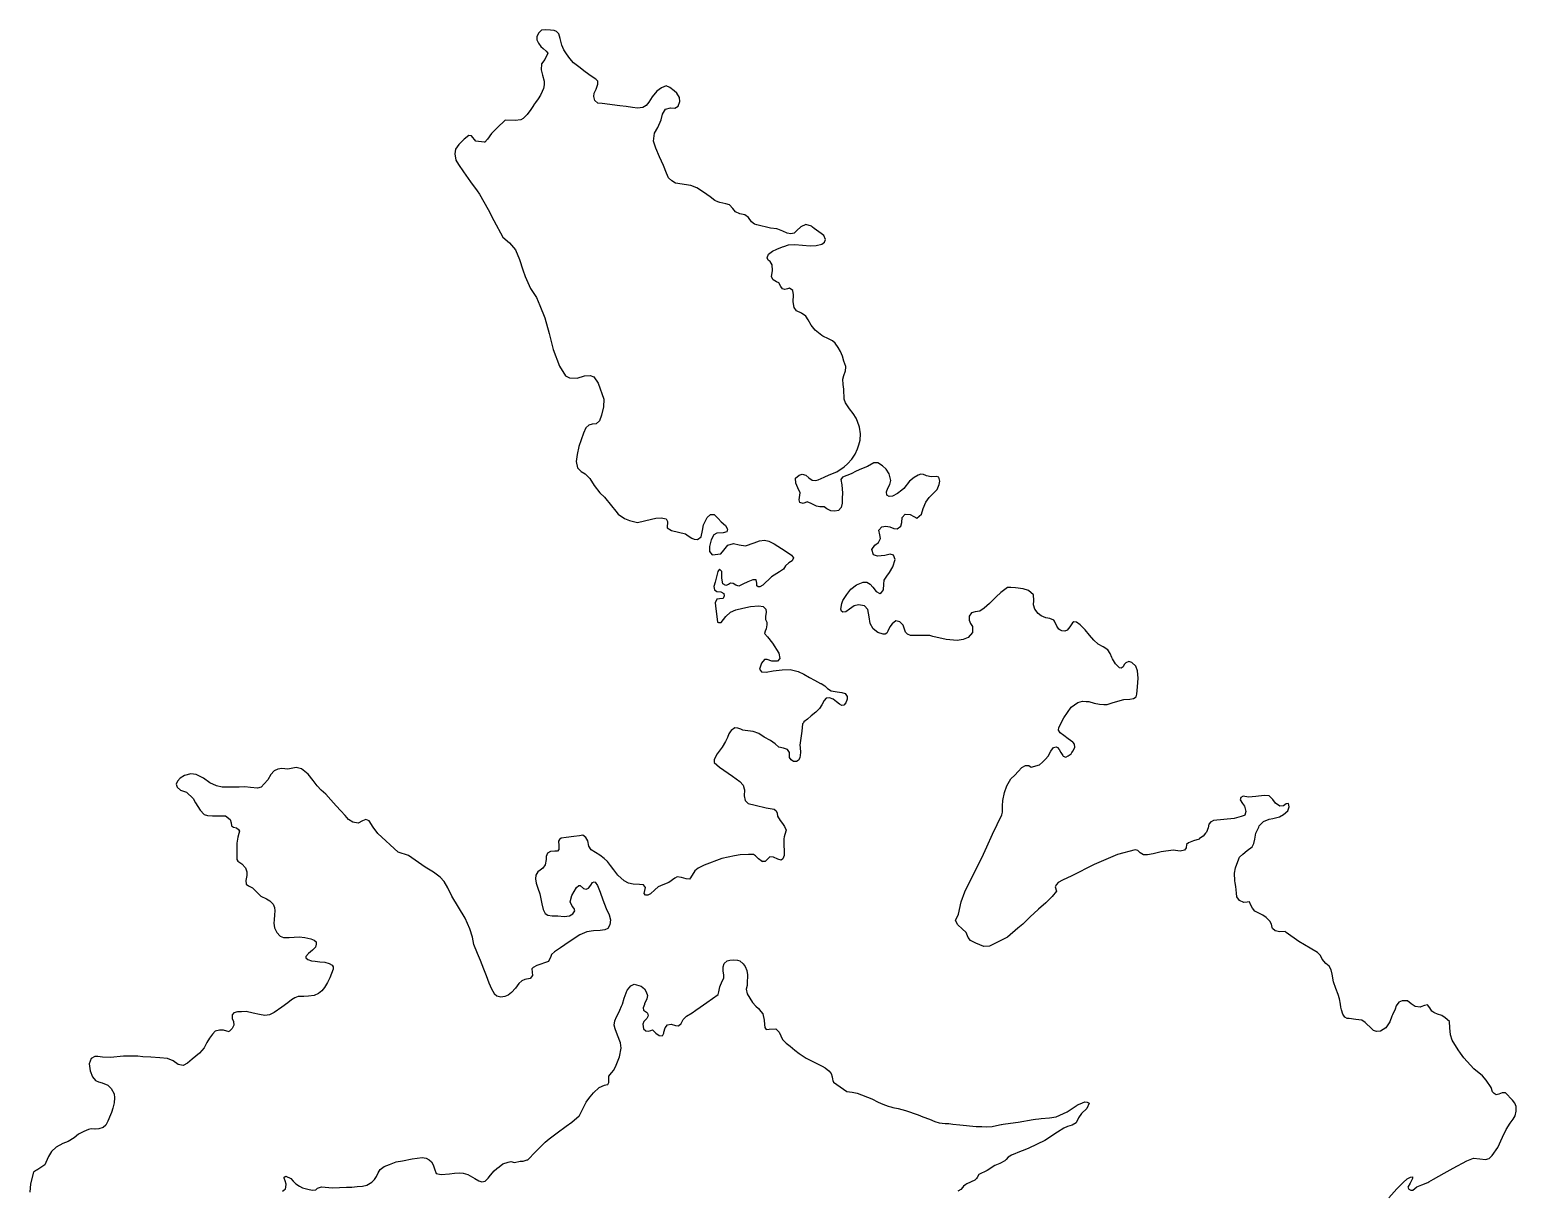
# Model space of a CAD drawing. Header units: inches. Extents: x 1341578 to 1502124, y 557203 to 748561.
# Drawn here: x 1488073 to 1489106, y 607061 to 607869 of the extents above; entities that cross this region are included whole.
import ezdxf

# ---------------------------------------------------------------- set-up
doc = ezdxf.new("R2010")
doc.units = ezdxf.units.IN
doc.header["$MEASUREMENT"] = 0
doc.layers.add('Zipcode', color=7, linetype='Continuous')

msp = doc.modelspace()

# ---------------------------------------------------------------- linework, layer by layer
at = {"layer": 'Zipcode'}
for points in [[(1489017.8, 607056.1), (1489023.3, 607062.5), (1489027.6, 607066.9), (1489030.4, 607069.3), (1489032.8, 607070.5), (1489034.1, 607070.7), (1489034.2, 607069.7), (1489032.5, 607066.4), (1489031, 607063.7), (1489031.7, 607062.2), (1489033, 607061.4), (1489034.5, 607061.5), (1489037.2, 607063.8), (1489040.6, 607065.2), (1489044.9, 607066.9), (1489045.6, 607067.2), (1489048.7, 607069.2), (1489056.1, 607073.4), (1489062.5, 607076.8), (1489072, 607081.8), (1489076.5, 607083.8), (1489080.9, 607083.3), (1489085, 607082.9), (1489087.4, 607083.6), (1489087.9, 607084.1), (1489089.6, 607085.7), (1489093.4, 607091.2), (1489096.8, 607098.3), (1489099.4, 607103.6), (1489102, 607108.2), (1489104.2, 607110.9), (1489105.5, 607113.3), (1489106.3, 607116.4), (1489106.3, 607119.7), (1489105.3, 607122.1), (1489103.7, 607124.1), (1489098.8, 607129.3), (1489096.6, 607129.3), (1489094.3, 607128.2), (1489092.4, 607127.8), (1489090.9, 607128.7), (1489089.9, 607130), (1489088.8, 607132.9), (1489085.3, 607138), (1489082.9, 607141), (1489076.9, 607145.8), (1489069.8, 607153.6), (1489067.5, 607156.9), (1489066, 607159.2), (1489061.8, 607165.8), (1489060.5, 607169.6), (1489060.2, 607174.4), (1489059.8, 607178.7), (1489056.8, 607181.4), (1489054.5, 607182.9), (1489051.6, 607184), (1489049.4, 607184.9), (1489049.1, 607185.1), (1489047.5, 607186.1), (1489046.1, 607188.3), (1489044.5, 607190.3), (1489042.6, 607190), (1489039.9, 607188.9), (1489039.4, 607188.7), (1489036, 607189.3), (1489033.3, 607191.2), (1489030.6, 607193.1), (1489026.9, 607193.2), (1489024.7, 607192.2), (1489022.9, 607189.7), (1489022.2, 607187.4), (1489020.2, 607183.4), (1489019.9, 607182.5), (1489018.4, 607178.6), (1489015.7, 607174.5), (1489011.8, 607172.1), (1489009.1, 607171.8), (1489007, 607172.6), (1489005.9, 607173.6), (1489001.2, 607178.1), (1488999, 607179.8), (1488994.7, 607180.1), (1488990, 607180.8), (1488988.8, 607181), (1488987.1, 607181.9), (1488985.8, 607184), (1488984.7, 607187), (1488984.4, 607188.8), (1488984.1, 607190.9), (1488983.3, 607194.6), (1488982.5, 607197.5), (1488980.8, 607201.8), (1488979.2, 607206.3), (1488978.4, 607211.8), (1488977.7, 607214.8), (1488976.1, 607217.3), (1488973.9, 607219.1), (1488971.3, 607222.2), (1488970.2, 607224.8), (1488968.2, 607226.8), (1488963, 607229.9), (1488955, 607234.5), (1488946.3, 607240.8), (1488945.7, 607241.3), (1488942, 607241.2), (1488938.6, 607241.9), (1488936.9, 607243.6), (1488936.6, 607244.3), (1488936, 607246.4), (1488934.9, 607248.6), (1488932.4, 607251.1), (1488930.1, 607252.8), (1488927.4, 607254.1), (1488924.6, 607255.6), (1488922.8, 607257.6), (1488921.5, 607260.1), (1488920.7, 607262), (1488919.2, 607261.7), (1488916.9, 607261.6), (1488913.9, 607262.9), (1488912, 607265.5), (1488911.7, 607268.1), (1488911.4, 607272.6), (1488910.9, 607275.2), (1488910.7, 607276.6), (1488910.7, 607276.7), (1488910.4, 607282), (1488911.1, 607285.8), (1488912.6, 607290.1), (1488913.9, 607293), (1488916.1, 607295.2), (1488919.1, 607297.8), (1488922.6, 607300.4), (1488923.8, 607302.6), (1488924.6, 607305.6), (1488925.2, 607309.8), (1488927.2, 607314), (1488927.6, 607315), (1488930.5, 607318), (1488934.4, 607319.5), (1488937.1, 607320), (1488941.6, 607321.2), (1488944.5, 607322.8), (1488947.4, 607325.4), (1488948.3, 607328.1), (1488947.9, 607330.5), (1488946.4, 607330.3), (1488944.4, 607328.7), (1488941.8, 607328.6), (1488939, 607330.6), (1488937, 607333.2), (1488934.4, 607335.7), (1488931, 607336.1), (1488925.1, 607335.2), (1488920, 607334.9), (1488916.5, 607335.6), (1488914.8, 607334.6), (1488914.3, 607332.9), (1488915.9, 607330.5), (1488917.3, 607328.5), (1488918.2, 607324.9), (1488917.5, 607322.3), (1488917, 607322.1), (1488915, 607321.3), (1488910.1, 607320.1), (1488895.8, 607318.5), (1488894.1, 607317.8), (1488893.9, 607317.7), (1488892.6, 607316), (1488892.1, 607313.6), (1488890.8, 607310.5), (1488890.2, 607309.8), (1488888.5, 607307.7), (1488886.1, 607306), (1488885.8, 607305.7), (1488881.9, 607304.4), (1488878.3, 607303.1), (1488877.1, 607302), (1488876.8, 607299.6), (1488875.6, 607297.9), (1488872.5, 607297.4), (1488867.7, 607298), (1488859.4, 607296.8), (1488857.6, 607296.4), (1488853.8, 607295.4), (1488849.8, 607294.8), (1488847.1, 607294.8), (1488844.7, 607296.2), (1488843.2, 607297.7), (1488841.2, 607298.1), (1488829.1, 607294.9), (1488812.7, 607287.9), (1488797.3, 607280.1), (1488790.7, 607277.1), (1488787.8, 607275.4), (1488786.5, 607274.1), (1488785.7, 607272.4), (1488786.7, 607269.4), (1488783.5, 607265.7), (1488779.1, 607261.3), (1488774.1, 607256.9), (1488770.8, 607254), (1488768.5, 607251.9), (1488763.1, 607246.6), (1488759.7, 607243.7), (1488752.5, 607237.4), (1488749.2, 607235.8), (1488748.3, 607235.4), (1488744.1, 607233.3), (1488740, 607231.2), (1488736.1, 607231), (1488730.6, 607233.2), (1488726.8, 607235.1), (1488725.1, 607237.2), (1488723.7, 607240.8), (1488721.1, 607243.2), (1488718.1, 607246), (1488716.4, 607249), (1488718.4, 607253.5), (1488720.3, 607262), (1488722.8, 607269.1), (1488731.8, 607287.3), (1488734.7, 607292.7), (1488738.2, 607300.4), (1488742, 607309.2), (1488748.6, 607322.6), (1488749.1, 607324.5), (1488749.1, 607328.8), (1488749.3, 607332.6), (1488750.5, 607338), (1488752.1, 607342.7), (1488754.8, 607347.5), (1488757.7, 607350.2), (1488759.9, 607352.7), (1488762.4, 607355.4), (1488765.1, 607356.8), (1488767.4, 607356.9), (1488768.9, 607355.8), (1488774.7, 607357.3), (1488776.9, 607359.2), (1488779, 607361.2), (1488780.9, 607363.4), (1488782.6, 607366.8), (1488784.5, 607369.4), (1488786.3, 607369.8), (1488787.2, 607369.3), (1488788.5, 607367.9), (1488789.5, 607365.9), (1488790.9, 607363.8), (1488791.2, 607363.3), (1488793.2, 607362.6), (1488794.8, 607363.5), (1488796.7, 607365), (1488797.3, 607365.8), (1488798.1, 607367.1), (1488798.4, 607367.5), (1488799.3, 607369.7), (1488799.1, 607371.6), (1488798.3, 607372.8), (1488798, 607373), (1488796.4, 607374.2), (1488794.7, 607375.4), (1488791.7, 607377.7), (1488789.2, 607379.7), (1488788.1, 607381.4), (1488788.2, 607383.4), (1488791.7, 607390.1), (1488796.9, 607397.4), (1488801.4, 607400.7), (1488804.6, 607401.6), (1488804.7, 607401.6), (1488807.3, 607401.4), (1488809, 607401.3), (1488812.9, 607400.3), (1488816.4, 607399.6), (1488819.4, 607399.3), (1488821.8, 607399.4), (1488826.1, 607400.6), (1488833.5, 607402.7), (1488837.7, 607402.9), (1488840.2, 607403.4), (1488841.9, 607404.7), (1488842.4, 607406.5), (1488843, 607411.6), (1488843.4, 607417.5), (1488842.9, 607422.6), (1488841.7, 607426), (1488839, 607428.5), (1488836.8, 607429.1), (1488834.9, 607428.2), (1488833.6, 607427.2), (1488832.9, 607425.6), (1488831.6, 607424.5), (1488830.5, 607424.9), (1488827.7, 607427.6), (1488825.5, 607431.1), (1488825, 607432), (1488824, 607434.8), (1488822.3, 607437.4), (1488819.1, 607439.3), (1488815.5, 607441.3), (1488812.5, 607444.1), (1488809.5, 607447.6), (1488806.5, 607451.2), (1488803, 607454.8), (1488800.6, 607456.6), (1488798.6, 607456.9), (1488797.7, 607456), (1488795.9, 607453.2), (1488794.1, 607451), (1488792.3, 607450.2), (1488790.2, 607450.5), (1488789, 607451.2), (1488788.3, 607451.6), (1488786.8, 607453.8), (1488785.4, 607456.9), (1488785.1, 607457.3), (1488784.7, 607458), (1488782, 607459.1), (1488779.2, 607459.5), (1488776, 607461), (1488773.9, 607462.7), (1488771.6, 607465.7), (1488770.7, 607468.6), (1488770.9, 607471.6), (1488770.7, 607475.6), (1488767.2, 607478.5), (1488763.5, 607479.7), (1488758.2, 607480.4), (1488754.9, 607480.7), (1488753.3, 607480.6), (1488752.5, 607480.6), (1488747.8, 607477.1), (1488744.6, 607474.2), (1488740.1, 607469.6), (1488736.2, 607466.2), (1488733.4, 607464.3), (1488730, 607463.7), (1488727.4, 607463.1), (1488725.8, 607460.8), (1488725.9, 607457.9), (1488726.8, 607455.7), (1488728.2, 607453.5), (1488728.3, 607449.3), (1488725.1, 607445.9), (1488721.7, 607444.4), (1488717.5, 607443.9), (1488709.9, 607444.5), (1488700.6, 607446.6), (1488698.4, 607447.2), (1488687.4, 607447.3), (1488685.1, 607447.4), (1488683, 607448.1), (1488681.6, 607449.7), (1488679.9, 607454.5), (1488677.6, 607456.9), (1488674.9, 607457.4), (1488672.4, 607455.5), (1488670.8, 607453.4), (1488669.4, 607450.2), (1488668.6, 607448.9), (1488667.4, 607448.1), (1488666, 607448.1), (1488662.3, 607449.3), (1488659, 607451.9), (1488657.1, 607455.6), (1488656.4, 607460.3), (1488655.5, 607465.3), (1488653.1, 607467.9), (1488648.9, 607468.7), (1488646, 607467.9), (1488642.7, 607465.5), (1488640, 607463.8), (1488638.1, 607463.4), (1488637, 607464.2), (1488636.6, 607465.7), (1488637.3, 607469.5), (1488638.1, 607471.7), (1488640.8, 607475.9), (1488643.6, 607479.5), (1488647.5, 607482.5), (1488652.2, 607484.4), (1488654.8, 607484.3), (1488657.1, 607482.9), (1488658.8, 607480.9), (1488661.3, 607478), (1488663.7, 607476.6), (1488665, 607477.2), (1488666.2, 607479), (1488666.5, 607483), (1488666.7, 607485.8), (1488668.6, 607488.5), (1488670.4, 607491), (1488672.7, 607495), (1488674.4, 607500.2), (1488673.3, 607503.2), (1488671, 607503.9), (1488667.3, 607502.9), (1488662.1, 607502.4), (1488659.4, 607503.4), (1488658.2, 607507.2), (1488660.2, 607510.1), (1488662.8, 607511.9), (1488664.3, 607514.8), (1488663.7, 607517.2), (1488663.1, 607520.6), (1488665.1, 607522.9), (1488668, 607523.4), (1488670.7, 607522.8), (1488673.4, 607521.6), (1488675.7, 607521.4), (1488678.3, 607523.3), (1488679, 607525.8), (1488679.3, 607529.3), (1488681.3, 607531.6), (1488684.8, 607531.4), (1488687.4, 607530.1), (1488689.4, 607529), (1488692.8, 607531.6), (1488693.9, 607535.6), (1488695.7, 607540), (1488698.1, 607543.2), (1488700.9, 607546), (1488703.2, 607548.4), (1488703.6, 607548.8), (1488705.1, 607552.2), (1488705.4, 607554.7), (1488704.7, 607557.3), (1488702.9, 607557.9), (1488699.4, 607557.7), (1488696.2, 607558.4), (1488695.8, 607558.6), (1488694, 607559.3), (1488692.2, 607559.5), (1488690.3, 607558.9), (1488687.7, 607557.2), (1488684.3, 607554.7), (1488680.4, 607549.6), (1488679.1, 607548.4), (1488676, 607546), (1488672.5, 607544.2), (1488670.3, 607544), (1488668.7, 607545), (1488668.3, 607547.1), (1488669.3, 607549.8), (1488670.6, 607552.4), (1488671.3, 607555.2), (1488670.3, 607559.7), (1488668.2, 607562.9), (1488665.6, 607565.3), (1488662.4, 607567.4), (1488659.6, 607567.3), (1488655.2, 607564.9), (1488651, 607563.1), (1488647.2, 607561.5), (1488643.8, 607559.7), (1488640.8, 607558.6), (1488637.7, 607557.3), (1488636.6, 607555.9), (1488637.3, 607552.1), (1488637.9, 607546.2), (1488637.5, 607542.8), (1488637.6, 607539.4), (1488636.8, 607536.3), (1488634.9, 607534.3), (1488632.4, 607533.8), (1488629.6, 607534), (1488627, 607535.3), (1488625.1, 607536.8), (1488622.1, 607536.8), (1488619.7, 607537.2), (1488616, 607539.2), (1488613.3, 607540.2), (1488610.4, 607539.2), (1488608, 607539.8), (1488607.7, 607541.6), (1488608.3, 607546.6), (1488606.7, 607550.1), (1488605.4, 607553.3), (1488605.2, 607556.8), (1488607.6, 607558.9), (1488609.8, 607559.4), (1488612.2, 607558.9), (1488614.4, 607557), (1488616.8, 607555.4), (1488619.1, 607555.1), (1488620.9, 607555.6), (1488625, 607557.4), (1488628.6, 607559), (1488633.9, 607561.2), (1488638.9, 607564.7), (1488641.2, 607566.6), (1488644.3, 607569.9), (1488646.5, 607573.4), (1488648.2, 607577.2), (1488649.2, 607580), (1488650, 607583.2), (1488650.4, 607587.6), (1488649.6, 607592.2), (1488648.3, 607596.1), (1488647.2, 607598.5), (1488645.2, 607601.6), (1488642.7, 607605), (1488639.8, 607609.1), (1488638.9, 607611.6), (1488638.7, 607618.5), (1488638.2, 607621.8), (1488638, 607625.6), (1488638.6, 607628.1), (1488639.9, 607631.4), (1488640.1, 607633.9), (1488640.1, 607634.4), (1488638.8, 607638.1), (1488637.7, 607641.5), (1488636.5, 607644.9), (1488634.8, 607647.7), (1488632.7, 607650.5), (1488630.9, 607652.2), (1488628.1, 607653.7), (1488624.2, 607655.4), (1488623.3, 607655.9), (1488618.8, 607659.7), (1488615.9, 607663.1), (1488613.9, 607666.8), (1488612.2, 607669.5), (1488609.3, 607671.5), (1488605.9, 607673.2), (1488604.1, 607675.5), (1488603.5, 607679.4), (1488603.8, 607684.3), (1488603.2, 607687.3), (1488600.9, 607688.9), (1488599.6, 607688.5), (1488597.7, 607687.9), (1488596.1, 607688.3), (1488594.9, 607690.1), (1488593.5, 607692.5), (1488591.8, 607693.3), (1488589.5, 607694.6), (1488588.3, 607696.8), (1488589, 607701.2), (1488588.8, 607705), (1488587.6, 607707.3), (1488586.2, 607708.3), (1488585.5, 607709.9), (1488586.4, 607712.4), (1488589, 607714.6), (1488592.2, 607716), (1488596, 607717.5), (1488597.1, 607717.9), (1488600.3, 607719.1), (1488604.7, 607719.3), (1488615.2, 607718.4), (1488619.5, 607718.5), (1488623.4, 607719.4), (1488625.2, 607720.8), (1488626, 607722.6), (1488624.9, 607725.5), (1488622.9, 607727), (1488618, 607730.4), (1488617, 607731.4), (1488616.3, 607732), (1488612.3, 607733.1), (1488608.7, 607731.5), (1488606, 607728.9), (1488604.2, 607727.2), (1488601.8, 607726.7), (1488599.4, 607727.1), (1488596.4, 607728.5), (1488592.9, 607730), (1488592.1, 607730.1), (1488587.8, 607730.7), (1488578.2, 607732.9), (1488576.5, 607733.4), (1488574.4, 607735), (1488572.5, 607738), (1488569.8, 607739.8), (1488566.5, 607740.5), (1488563.4, 607741.9), (1488561.5, 607744.2), (1488559.2, 607746.8), (1488556.6, 607747.6), (1488552.4, 607748.5), (1488551.2, 607748.9), (1488549.1, 607749.8), (1488545.7, 607752.4), (1488541.1, 607755.7), (1488536.4, 607758.6), (1488532.4, 607760.2), (1488521.7, 607762), (1488519, 607763.4), (1488516.9, 607765.7), (1488515.3, 607768.9), (1488513.2, 607774.1), (1488510.6, 607780.2), (1488507.9, 607786.3), (1488506.3, 607791.2), (1488507.1, 607796.6), (1488509.4, 607800.6), (1488511.8, 607806), (1488512.5, 607809.9), (1488514.6, 607813.3), (1488518.2, 607814.3), (1488521.1, 607814.1), (1488523.6, 607815.4), (1488524.7, 607818.7), (1488524.4, 607821.5), (1488522.6, 607824.5), (1488520.7, 607826.2), (1488517.7, 607828.5), (1488515.1, 607829.7), (1488512, 607828.3), (1488508.6, 607825.8), (1488505.4, 607821.9), (1488503.2, 607818.3), (1488501.3, 607815.9), (1488499, 607814.5), (1488495.3, 607814.1), (1488491.7, 607814.5), (1488487.3, 607815.3), (1488483, 607815.7), (1488470.7, 607817.3), (1488467.7, 607817.6), (1488465.5, 607819.5), (1488464.8, 607822.1), (1488465.2, 607824.4), (1488466.4, 607827.2), (1488467.6, 607830.7), (1488467.6, 607832.8), (1488466.3, 607834.2), (1488463.1, 607836.3), (1488458.8, 607839.4), (1488454.4, 607842.9), (1488450.8, 607845.7), (1488448.2, 607848.6), (1488445.9, 607851.8), (1488444, 607854.7), (1488442.6, 607857.8), (1488441.5, 607862.4), (1488440.6, 607865.7), (1488438.9, 607867.4), (1488437.2, 607868), (1488434.7, 607868.2), (1488431.4, 607868.6), (1488428.4, 607868.2), (1488426.5, 607866.3), (1488425.3, 607863.6), (1488425.2, 607861.6), (1488426.3, 607859.2), (1488427.9, 607856.9), (1488429.7, 607855.6), (1488431.8, 607853.8), (1488432.9, 607852.2), (1488430.8, 607847.8), (1488428.5, 607844.8), (1488428.3, 607840.7), (1488429.1, 607837), (1488430.3, 607832.8), (1488430.3, 607830.3), (1488429.8, 607827.8), (1488428.9, 607825.7), (1488427.7, 607823.2), (1488426.1, 607820.6), (1488424.4, 607818.1), (1488423, 607816.1), (1488422.9, 607816), (1488421, 607813.1), (1488418.6, 607809.7), (1488415.7, 607806.8), (1488414, 607806), (1488410.2, 607805.5), (1488403.3, 607805.8), (1488397.6, 607800.3), (1488393.8, 607796.4), (1488390.9, 607792.4), (1488389, 607790.5), (1488388.7, 607790.5), (1488382.7, 607791.1), (1488379.9, 607794.9), (1488377.9, 607795.1), (1488374.7, 607792.5), (1488371.1, 607788.7), (1488368.6, 607785.5), (1488368.1, 607782.4), (1488369, 607778), (1488370.7, 607774.9), (1488374.2, 607769.7), (1488379, 607762.9), (1488383.7, 607756.5), (1488385.4, 607754.2), (1488391.4, 607743.6), (1488395.4, 607735.9), (1488401.7, 607724.3), (1488406.3, 607720.4), (1488410.4, 607715.6), (1488413.1, 607708.9), (1488415.6, 607701.5), (1488417.2, 607696.9), (1488420.8, 607688.7), (1488425, 607682.3), (1488427.3, 607676.7), (1488430.8, 607668.2), (1488433.7, 607657.3), (1488436.7, 607646.2), (1488440.9, 607634.6), (1488445.2, 607627.9), (1488448, 607626.5), (1488453.2, 607626.3), (1488458.3, 607627.8), (1488462.2, 607628.2), (1488464.9, 607627.1), (1488467.9, 607622.9), (1488471.9, 607611.7), (1488471.5, 607606.3), (1488470.3, 607600.5), (1488468.7, 607596.5), (1488466.4, 607594.6), (1488463.6, 607594.3), (1488461.3, 607593.6), (1488459.2, 607591.7), (1488457.6, 607588), (1488454.4, 607578.8), (1488453.2, 607573.1), (1488452.6, 607568.3), (1488453.5, 607563.8), (1488456.1, 607561.3), (1488458.9, 607559.8), (1488462, 607556.4), (1488465.1, 607551.5), (1488469.1, 607546.5), (1488472.2, 607543.5), (1488477.1, 607537.5), (1488480.2, 607533.7), (1488481.9, 607531.6), (1488486.2, 607528.7), (1488489.7, 607527.2), (1488495.2, 607525.9), (1488505, 607528.3), (1488508, 607528.8), (1488511.8, 607529.2), (1488515.1, 607528.4), (1488516, 607526.5), (1488515.8, 607522.1), (1488518.8, 607520.4), (1488528.6, 607518), (1488530.4, 607516.5), (1488532.9, 607514.9), (1488534.6, 607514.2), (1488536.9, 607514.1), (1488539.5, 607515.9), (1488540.4, 607520.3), (1488541.2, 607524.3), (1488543.6, 607529.4), (1488546.1, 607531.4), (1488548.6, 607531.5), (1488551.3, 607528.6), (1488553.5, 607526.4), (1488556.5, 607523.8), (1488557.9, 607521.3), (1488557.3, 607519.5), (1488554.7, 607518.7), (1488550.5, 607518.4), (1488548.3, 607517.2), (1488546.4, 607513.8), (1488545.4, 607509.3), (1488545.4, 607505.6), (1488547.1, 607503.4), (1488553.1, 607504.1), (1488555.3, 607506.7), (1488558.1, 607510.2), (1488561.9, 607511.2), (1488565.9, 607510.4), (1488570.4, 607509.7), (1488576.3, 607511.8), (1488580.1, 607513.1), (1488583.5, 607513.6), (1488586.6, 607512.8), (1488590.2, 607511.1), (1488595.3, 607507.9), (1488599.3, 607505.2), (1488602.3, 607503.1), (1488603.6, 607501.2), (1488602.7, 607499.2), (1488600.4, 607497.9), (1488598.1, 607495.7), (1488596.7, 607493.5), (1488593.9, 607491.6), (1488588.4, 607488.2), (1488582.3, 607482.4), (1488580.3, 607481.2), (1488579.2, 607481.2), (1488578.3, 607481.8), (1488578.1, 607483.6), (1488577.7, 607485.9), (1488575.4, 607486.1), (1488571.9, 607484.6), (1488568.5, 607483), (1488565.8, 607481.7), (1488563.5, 607482.2), (1488561.8, 607483.5), (1488559.8, 607483.6), (1488558.5, 607482.7), (1488556.6, 607482), (1488554.6, 607483.2), (1488553.9, 607487.1), (1488553.8, 607491.8), (1488552.3, 607493.5), (1488551.2, 607491.7), (1488550.2, 607488.2), (1488549.2, 607484.3), (1488548.3, 607481.3), (1488548.8, 607479), (1488550.4, 607477.8), (1488553.2, 607477.6), (1488555.2, 607476.4), (1488555.6, 607474.8), (1488554.7, 607473), (1488552.2, 607472.7), (1488550.3, 607472.5), (1488549.2, 607470.1), (1488549.7, 607465.9), (1488550.4, 607460.6), (1488550.8, 607456.6), (1488551.6, 607456.3), (1488553.5, 607456.4), (1488556.6, 607460.4), (1488560, 607463.4), (1488563.7, 607465.1), (1488568.5, 607466.4), (1488573.7, 607467.5), (1488579.6, 607468), (1488582.6, 607467.4), (1488584.4, 607465.7), (1488584.8, 607463.4), (1488584.2, 607460.4), (1488584.3, 607458.4), (1488585.1, 607456.5), (1488585.1, 607454.6), (1488584.6, 607451.9), (1488584.1, 607450.3), (1488583.5, 607448.7), (1488585.7, 607446.3), (1488589.2, 607441.9), (1488593.4, 607435), (1488594.1, 607431.4), (1488592.6, 607429.4), (1488588.6, 607429.5), (1488585.5, 607430.6), (1488583.5, 607430.7), (1488581.5, 607428.1), (1488580, 607423.9), (1488581.4, 607421.9), (1488584.7, 607421.8), (1488589.6, 607422.6), (1488595.9, 607423.5), (1488601.3, 607423.7), (1488607, 607422.2), (1488610.9, 607420.4), (1488614.8, 607418), (1488618.3, 607416.2), (1488622.6, 607414), (1488623, 607413.8), (1488625.5, 607412.2), (1488627.3, 607410.5), (1488630, 607408.8), (1488634, 607408), (1488637.3, 607407.6), (1488639.7, 607406.9), (1488641, 607404.8), (1488641, 607403.1), (1488640, 607400.4), (1488638.7, 607398.8), (1488637.4, 607398.6), (1488635.7, 607399.6), (1488633.6, 607401.2), (1488631.2, 607402.9), (1488628.7, 607404), (1488626.5, 607403.8), (1488625, 607402.1), (1488623.5, 607399), (1488621.8, 607396.6), (1488619.3, 607394), (1488616.1, 607391.3), (1488613.4, 607389.1), (1488611, 607387.3), (1488610.6, 607386.6), (1488609.9, 607385.8), (1488609.6, 607380.8), (1488608.9, 607375.9), (1488608.1, 607371), (1488608.3, 607369.3), (1488608.6, 607365.8), (1488608.2, 607362.2), (1488607.1, 607360.6), (1488607, 607360.4), (1488605.7, 607359.6), (1488603.7, 607359.7), (1488602.2, 607360.8), (1488601, 607362.5), (1488600.9, 607365.8), (1488599.6, 607368.1), (1488596.8, 607368.9), (1488593.6, 607369.7), (1488591, 607372), (1488587.7, 607374.2), (1488583.2, 607376.5), (1488579.6, 607379.2), (1488575.7, 607380.6), (1488570.2, 607381.3), (1488568.5, 607381.5), (1488567.1, 607382.1), (1488564.9, 607382.9), (1488562.9, 607383), (1488560.3, 607381.3), (1488559.6, 607380.3), (1488558.7, 607379), (1488557.9, 607376.4), (1488556.5, 607373.5), (1488554.2, 607369.6), (1488550.7, 607365), (1488548.6, 607361.1), (1488548.5, 607358.9), (1488552.3, 607355.7), (1488561.4, 607349.4), (1488566.3, 607345.7), (1488568.7, 607343.2), (1488569.4, 607340.7), (1488569.6, 607339.9), (1488569.5, 607335.7), (1488570.2, 607332.6), (1488572.1, 607330.4), (1488577.1, 607329.2), (1488584.8, 607327.5), (1488590.3, 607326.6), (1488591.6, 607325.3), (1488592.3, 607323.6), (1488592.7, 607321.7), (1488594.5, 607318.5), (1488596, 607316.5), (1488597.5, 607314.4), (1488598.6, 607312), (1488598.4, 607311.1), (1488597.3, 607307.2), (1488597, 607305.8), (1488596.9, 607304.7), (1488597, 607301.6), (1488597.2, 607297.2), (1488597.3, 607294.3), (1488596.3, 607291.9), (1488595.1, 607291), (1488592.8, 607291.8), (1488589.8, 607293.1), (1488587.2, 607293.4), (1488585.3, 607291.5), (1488583.9, 607290), (1488582.4, 607290), (1488582, 607289.9), (1488581.9, 607290), (1488579.3, 607291.9), (1488577.3, 607294), (1488576, 607294.9), (1488572.4, 607295), (1488566.6, 607294.8), (1488562.7, 607294), (1488553.9, 607292.2), (1488541.5, 607287.5), (1488537.5, 607285.4), (1488535, 607283.5), (1488532.2, 607278.8), (1488531.3, 607277.9), (1488529.1, 607278), (1488525.9, 607278.9), (1488522.9, 607279.4), (1488521.1, 607278.5), (1488517, 607275.5), (1488512.9, 607273.8), (1488509.6, 607272.4), (1488507.2, 607270.5), (1488504.3, 607267.6), (1488502.5, 607266.6), (1488500.7, 607266.6), (1488499.9, 607267.8), (1488500.4, 607270), (1488500.8, 607272), (1488499.3, 607273.9), (1488496.6, 607274), (1488492.3, 607274.4), (1488488.9, 607275.1), (1488486, 607276.6), (1488481.5, 607280.6), (1488478.7, 607284.3), (1488476.5, 607287.2), (1488474.4, 607290.1), (1488472.1, 607292.3), (1488469.1, 607294.4), (1488466, 607296.3), (1488462.9, 607298.3), (1488461.3, 607300.7), (1488460.6, 607304.4), (1488459.2, 607306.7), (1488457.2, 607308.3), (1488454.9, 607308), (1488451, 607307.4), (1488445.7, 607306.9), (1488442.1, 607306.3), (1488441, 607305.5), (1488440.3, 607304.3), (1488440.6, 607301.3), (1488440.5, 607298.4), (1488439.6, 607297.3), (1488437.7, 607297.2), (1488434.7, 607297.1), (1488432.7, 607295.8), (1488431.7, 607293.5), (1488431.8, 607291.5), (1488431, 607287.7), (1488429.5, 607285.4), (1488427.6, 607284), (1488425.9, 607283), (1488424.5, 607280.6), (1488424.2, 607278), (1488424.7, 607275), (1488426, 607271.5), (1488427.3, 607267.7), (1488428.1, 607264.2), (1488428.8, 607260.6), (1488429.7, 607256.8), (1488431.1, 607254), (1488432.8, 607252.8), (1488435.9, 607252.4), (1488439.8, 607252.3), (1488444.3, 607251.8), (1488447.9, 607252.4), (1488450.2, 607253.8), (1488451.7, 607255.7), (1488451.3, 607257.4), (1488449.8, 607259.1), (1488448.5, 607262.1), (1488449.5, 607266.4), (1488452.7, 607271.9), (1488454.4, 607273.5), (1488455.4, 607273.3), (1488457.6, 607271.4), (1488459.5, 607270.8), (1488461.1, 607271.6), (1488462.7, 607273.7), (1488463.9, 607275.4), (1488465.1, 607275.9), (1488465.9, 607275.7), (1488467.4, 607273.5), (1488469.3, 607268.7), (1488471.2, 607263.4), (1488473.5, 607257.4), (1488475.5, 607252.9), (1488476.4, 607249.5), (1488476.1, 607246.1), (1488474.7, 607243.6), (1488472.6, 607242.5), (1488469.3, 607242), (1488464.6, 607241.9), (1488460, 607241.2), (1488455.2, 607239.2), (1488449.8, 607235.5), (1488444.8, 607232.1), (1488441.7, 607230.1), (1488437.4, 607227.3), (1488435.4, 607225.4), (1488434.9, 607224.1), (1488433.4, 607220.6), (1488425.3, 607217.7), (1488422.7, 607216.3), (1488421.7, 607215.4), (1488421.9, 607213.2), (1488422.2, 607210.9), (1488420.5, 607208.7), (1488416.8, 607208), (1488414.8, 607207), (1488412.8, 607205.3), (1488410.3, 607202.1), (1488407.7, 607199), (1488405.3, 607197.2), (1488403, 607196.1), (1488400.1, 607195.8), (1488397.3, 607196.5), (1488395.8, 607197.9), (1488395.7, 607198), (1488393.9, 607201.2), (1488392, 607205.5), (1488390.2, 607210.5), (1488388.4, 607215.3), (1488386, 607221.3), (1488383.9, 607226.1), (1488381.4, 607232.4), (1488380.5, 607237.5), (1488378.6, 607243.3), (1488375.4, 607250.7), (1488366.1, 607266), (1488363.4, 607271.7), (1488360.9, 607276.1), (1488357.9, 607279.2), (1488353.3, 607282.7), (1488347.5, 607286.1), (1488336, 607294.2), (1488328.9, 607296.7), (1488314.6, 607309.6), (1488311.4, 607313.9), (1488308.7, 607318.3), (1488306.3, 607319.4), (1488304.1, 607318.4), (1488301, 607316.8), (1488297.3, 607317.4), (1488294.2, 607319.4), (1488292, 607322), (1488289, 607325.4), (1488285.6, 607328.9), (1488282, 607333.1), (1488278.5, 607336.9), (1488275.2, 607339.7), (1488272.4, 607342.8), (1488269.8, 607346.4), (1488266.2, 607350.9), (1488261.5, 607354.6), (1488257.9, 607355.4), (1488252, 607354.4), (1488248, 607354.8), (1488245.2, 607354.4), (1488242.6, 607353.2), (1488240.3, 607350.5), (1488238.1, 607347), (1488235.7, 607344.2), (1488233.5, 607341.8), (1488230.9, 607341.1), (1488226.2, 607341.5), (1488222.2, 607342), (1488218.2, 607341.7), (1488206.4, 607341.7), (1488202.5, 607342.7), (1488197.9, 607344.8), (1488193.4, 607348), (1488188.4, 607350.7), (1488184.6, 607351.1), (1488180.2, 607350), (1488177.2, 607348.1), (1488175.3, 607345.9), (1488174.5, 607343.9), (1488175.1, 607341.7), (1488177.5, 607339.7), (1488181.5, 607338.3), (1488186.3, 607334), (1488187.9, 607331), (1488191, 607325.9), (1488193.9, 607322.9), (1488196.1, 607322), (1488199.6, 607321.9), (1488206.1, 607321.9), (1488208.7, 607321.8), (1488211.9, 607319.2), (1488212.7, 607317), (1488212.8, 607314.8), (1488214.2, 607314), (1488216.4, 607313.6), (1488217.8, 607312.3), (1488218.4, 607311.2), (1488217.9, 607309.5), (1488217.2, 607307), (1488216.6, 607302.8), (1488216.7, 607298.1), (1488216.5, 607294.1), (1488216.5, 607291.6), (1488217.4, 607290.4), (1488220, 607288.4), (1488222.7, 607285.8), (1488223.6, 607283), (1488223.5, 607280.3), (1488222.8, 607276.9), (1488223.1, 607274.3), (1488224.8, 607273.1), (1488227.4, 607271.8), (1488233.4, 607266.1), (1488237.2, 607264.1), (1488239.6, 607262.8), (1488241.9, 607260.4), (1488242.9, 607258.1), (1488243.1, 607255.8), (1488242.9, 607253), (1488242.6, 607249.6), (1488242.3, 607247.1), (1488242.7, 607244), (1488244.4, 607240.7), (1488246.8, 607238.2), (1488249, 607237.3), (1488253.1, 607237.2), (1488256.4, 607237.4), (1488259.9, 607237.7), (1488263.9, 607237.2), (1488268, 607236.3), (1488270.3, 607235.3), (1488271.8, 607234.2), (1488271.8, 607232.5), (1488271.3, 607230.6), (1488269.3, 607228.4), (1488266.4, 607226.2), (1488264.7, 607224), (1488264.6, 607223.2), (1488266, 607221.9), (1488268.6, 607221.1), (1488271.1, 607220.7), (1488274.3, 607220.4), (1488277.7, 607220), (1488280.9, 607219.1), (1488282.9, 607217.9), (1488283.5, 607216.8), (1488283.5, 607215.1), (1488282.4, 607212.2), (1488281.2, 607209.2), (1488279.6, 607206), (1488277.6, 607202.5), (1488275.8, 607200.2), (1488273.4, 607198.2), (1488270.5, 607197), (1488266.5, 607196.5), (1488263.1, 607196.2), (1488259.3, 607196.1), (1488256.9, 607195.3), (1488254.6, 607193.9), (1488252, 607191.8), (1488247.9, 607188.8), (1488242.6, 607185), (1488239.3, 607183.4), (1488236.1, 607183.1), (1488232.3, 607183.6), (1488228, 607184.6), (1488223, 607185.7), (1488219.9, 607185.6), (1488217.1, 607185.6), (1488214.5, 607184.8), (1488213.4, 607183.4), (1488213.4, 607183.1), (1488213.4, 607181), (1488214.2, 607178.8), (1488214.5, 607176.3), (1488213.4, 607173.9), (1488211.5, 607172), (1488211.2, 607171.6), (1488207.4, 607172.9), (1488204.5, 607172.8), (1488201.6, 607172), (1488199.8, 607170.1), (1488197.6, 607167.3), (1488195.8, 607164.3), (1488193.9, 607160.5), (1488190.6, 607156.9), (1488185.5, 607152.7), (1488182.2, 607149.9), (1488179.3, 607148.1), (1488175.8, 607148.9), (1488172.4, 607151.4), (1488168.4, 607153.1), (1488163.1, 607153.6), (1488156.9, 607154.1), (1488151.3, 607154.3), (1488147.7, 607154.6), (1488142.7, 607154.6), (1488137.7, 607154.6), (1488128.7, 607153.7), (1488123.2, 607153.9), (1488119.9, 607154.4), (1488117.8, 607154.5), (1488115.3, 607153), (1488114, 607149.3), (1488114.6, 607144.4), (1488116.2, 607140.4), (1488118.3, 607137.8), (1488120.5, 607136.9), (1488123, 607136.2), (1488126.8, 607134.6), (1488129.3, 607132.2), (1488131.4, 607128.6), (1488131.6, 607125.8), (1488131.2, 607122.3), (1488130.4, 607118.6), (1488129.4, 607115.5), (1488128.8, 607113.9), (1488127, 607109.6), (1488125.5, 607106.6), (1488123.7, 607105.2), (1488120.7, 607104.1), (1488118.1, 607103.9), (1488117.9, 607103.9), (1488115.3, 607104.1), (1488113.4, 607103.8), (1488110.2, 607102.4), (1488106.5, 607100.4), (1488103.4, 607098), (1488099.3, 607095.4), (1488095.5, 607093.9), (1488090.9, 607091.4), (1488087.7, 607088.3), (1488085.6, 607085), (1488083.8, 607080.7), (1488083, 607079.2), (1488077.6, 607075.5), (1488077.3, 607075.5), (1488075.2, 607074.1), (1488073.1, 607066), (1488072.6, 607060.2)], [(1488248.4, 607060.7), (1488249.4, 607061.5), (1488250.5, 607062.4), (1488250.7, 607063.6), (1488250.9, 607065.7), (1488250.3, 607068.1), (1488249.5, 607069.8), (1488249.6, 607070.6), (1488250.6, 607071.3), (1488254.1, 607069.6), (1488255.8, 607067.8), (1488257.7, 607065.9), (1488260.1, 607064.2), (1488262.3, 607063.2), (1488265.9, 607062.2), (1488269.1, 607061.6), (1488271.5, 607061.8), (1488272.8, 607062.8), (1488275.5, 607063.8), (1488283.2, 607063.1), (1488292.9, 607063.5), (1488296.6, 607063.7), (1488300.4, 607064), (1488304.1, 607064.3), (1488307, 607064.9), (1488310.6, 607067.1), (1488312.4, 607068.9), (1488313.8, 607071), (1488315, 607073.6), (1488316.3, 607075.9), (1488319, 607077.9), (1488322.7, 607079.4), (1488327.3, 607081.1), (1488331.8, 607082), (1488338.5, 607083.3), (1488345.4, 607084.2), (1488348.3, 607083.7), (1488350.3, 607082.7), (1488352, 607081.3), (1488353.1, 607079.1), (1488354.1, 607076.3), (1488355.2, 607073.2), (1488358.7, 607072.4), (1488364.6, 607072.9), (1488368, 607073.4), (1488371.3, 607073.6), (1488374.1, 607073.4), (1488377.2, 607072.3), (1488382, 607069.6), (1488385, 607067.9), (1488386.9, 607067.2), (1488389.4, 607067.8), (1488391.4, 607069.8), (1488393, 607072), (1488395.6, 607075), (1488397.4, 607076.5), (1488399.1, 607077.7), (1488401.5, 607079.8), (1488405.2, 607080.9), (1488407.1, 607081.4), (1488409.6, 607080.8), (1488413.6, 607081.6), (1488415.7, 607081.6), (1488418.5, 607082.5), (1488419, 607082.6), (1488424.3, 607088.1), (1488428, 607091.9), (1488431.1, 607094.9), (1488433.8, 607097.2), (1488439.3, 607101.3), (1488445.7, 607106), (1488449.6, 607108.9), (1488454.6, 607113.3), (1488454.8, 607113.4), (1488456.8, 607117.1), (1488459.6, 607122.6), (1488460.7, 607124.3), (1488462.3, 607126.4), (1488464.6, 607129.2), (1488468.6, 607133), (1488472.3, 607134.5), (1488473.3, 607134.7), (1488474.7, 607134.9), (1488475.3, 607136.3), (1488475.3, 607140.7), (1488477.1, 607143), (1488478.8, 607145), (1488480.5, 607148.4), (1488482.8, 607154.3), (1488483.9, 607160.3), (1488483.3, 607163.9), (1488481.4, 607169.2), (1488479.8, 607173.6), (1488479, 607176.2), (1488479.4, 607179.2), (1488480.7, 607182.1), (1488482.3, 607185), (1488483, 607186.6), (1488484.2, 607189.4), (1488484.9, 607190.9), (1488485.9, 607195.1), (1488488, 607200.6), (1488488.2, 607200.9), (1488490.5, 607203.7), (1488492.8, 607204.8), (1488497.8, 607203.5), (1488500, 607201.5), (1488501.3, 607199.4), (1488502.1, 607197), (1488501.8, 607194.6), (1488500.2, 607191), (1488500, 607190.7), (1488499.1, 607188.4), (1488499.5, 607186.6), (1488500.7, 607185.8), (1488501.4, 607185.2), (1488502.1, 607184.7), (1488502.7, 607182.7), (1488502.2, 607181.8), (1488501.8, 607181), (1488499.6, 607178.9), (1488498.9, 607176.9), (1488499.4, 607173.7), (1488501.1, 607172.4), (1488502.7, 607172.2), (1488504.5, 607172.6), (1488505.6, 607173), (1488507.9, 607170.6), (1488510.4, 607169), (1488512.4, 607168.9), (1488512.9, 607169.4), (1488513.5, 607170.8), (1488513.6, 607171.3), (1488514.4, 607174.3), (1488516.2, 607176.5), (1488518.6, 607177), (1488521.6, 607176), (1488523.8, 607175.9), (1488525.6, 607177.4), (1488527.1, 607180.3), (1488529.2, 607182.5), (1488533.2, 607184.9), (1488535.9, 607186.8), (1488538.8, 607188.8), (1488538.9, 607188.8), (1488543.5, 607192), (1488551.3, 607197.6), (1488551.7, 607199.5), (1488552.5, 607203), (1488554.1, 607206.8), (1488555.2, 607209), (1488555.2, 607211.2), (1488554.8, 607213.8), (1488554.7, 607216.8), (1488555.6, 607219.2), (1488557.6, 607221), (1488559.4, 607221.5), (1488562, 607221.6), (1488564.8, 607221.5), (1488566.5, 607220.9), (1488568.7, 607219), (1488570.2, 607217), (1488571.3, 607214.2), (1488571.8, 607211.2), (1488571.6, 607205.3), (1488571.4, 607203.9), (1488570.9, 607201.3), (1488571.6, 607198), (1488573.3, 607195.1), (1488575.2, 607192.1), (1488577.5, 607189.4), (1488579.3, 607187.8), (1488581.1, 607185.8), (1488582.3, 607184.1), (1488583.4, 607179.8), (1488583.6, 607176.8), (1488583.8, 607174.6), (1488584.7, 607173.2), (1488586.9, 607173.4), (1488591.5, 607173.8), (1488593.7, 607171.4), (1488594.9, 607168.9), (1488596, 607166.3), (1488598.7, 607163.8), (1488601.3, 607161.7), (1488604.6, 607158.9), (1488607.6, 607156.6), (1488612.6, 607153.4), (1488623.7, 607147.7), (1488625.7, 607146.7), (1488628.2, 607144.6), (1488629.8, 607142.6), (1488630.6, 607140.4), (1488630.9, 607138.6), (1488631, 607137.7), (1488631.5, 607136.6), (1488640.8, 607130.2), (1488644.6, 607129.6), (1488647.9, 607128.9), (1488658.1, 607125.1), (1488662.6, 607122.8), (1488665.8, 607121.4), (1488669.6, 607120), (1488671.4, 607119.5), (1488672.8, 607119.1), (1488676.5, 607118.2), (1488681.5, 607116.8), (1488690.3, 607113.8), (1488693.7, 607112.6), (1488698.2, 607110.8), (1488701.9, 607109.3), (1488705.1, 607108.4), (1488709.1, 607107.8), (1488711.7, 607107.8), (1488714.4, 607107.5), (1488719.4, 607107), (1488730.8, 607105.7), (1488734.7, 607105.7), (1488737.9, 607105.5), (1488741.8, 607105.8), (1488744.9, 607106.4), (1488748.2, 607107.1), (1488748.3, 607107.1), (1488749.5, 607107.3), (1488754.6, 607108.1), (1488759.9, 607108.9), (1488770.4, 607110.7), (1488772.1, 607110.9), (1488774.2, 607111.2), (1488776, 607111.4), (1488781.7, 607111.9), (1488786.3, 607112.6), (1488794.1, 607116), (1488800.9, 607120.6), (1488801.2, 607120.8), (1488803, 607121.5), (1488806.2, 607122.9), (1488808, 607122.8), (1488808.5, 607122.5), (1488809.2, 607122), (1488807.8, 607118.4), (1488807.7, 607118.3), (1488804, 607114.8), (1488802, 607111.7), (1488800.2, 607108.4), (1488797.6, 607106.8), (1488794.2, 607105.7), (1488791.8, 607104.7), (1488787.4, 607101.8), (1488778.5, 607096.1), (1488767.3, 607090.8), (1488763.5, 607089.2), (1488762, 607088.6), (1488755.4, 607085.9), (1488753, 607084.4), (1488751.7, 607082.9), (1488750.6, 607081.8), (1488747.1, 607080.1), (1488743.7, 607078.7), (1488738.4, 607075.1), (1488732.6, 607072.4), (1488731.4, 607070.4), (1488731, 607069.7), (1488730.9, 607069.6), (1488729.8, 607068.5), (1488729.7, 607068.5), (1488724.2, 607065.9), (1488723.6, 607065.5), (1488721.9, 607064.3), (1488721.4, 607063.5), (1488720, 607061.9), (1488718, 607060.7)]]:
    msp.add_lwpolyline(points, dxfattribs=at)

doc.saveas('drawing.dxf')
